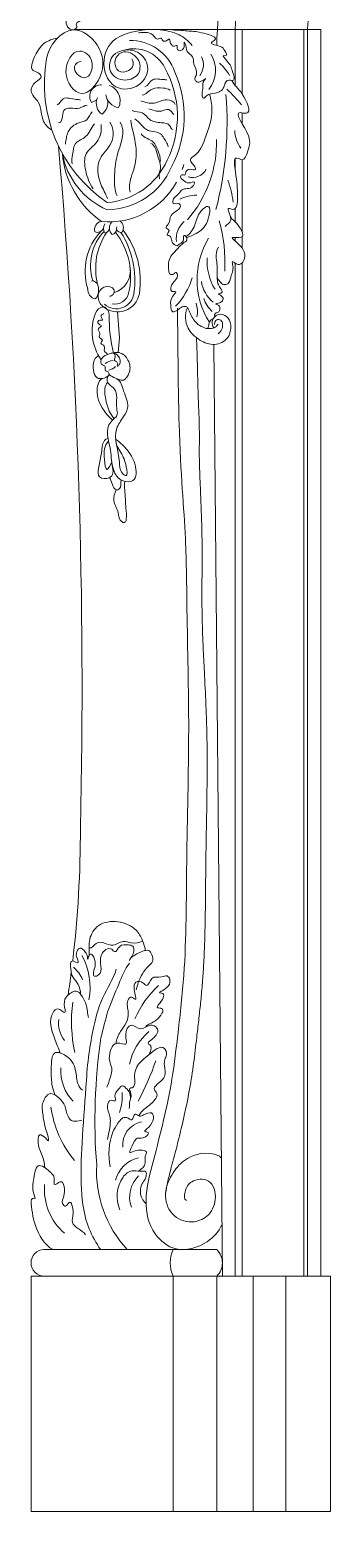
# Model space of a CAD drawing. Header units: millimetres. Extents: x -866 to 1519, y 0 to 1788.
# Drawn here: x -820 to -647, y 0 to 851 of the extents above; entities that cross this region are included whole.
import ezdxf

# ---------------------------------------------------------------- set-up
doc = ezdxf.new("R2010")
doc.units = ezdxf.units.MM
doc.layers.add('ceco.net 173', color=7, linetype='Continuous')

msp = doc.modelspace()

# ---------------------------------------------------------------- linework, layer by layer
at = {"layer": 'ceco.net 173', "lineweight": 5}
for p, q in [((-652.84, 851.35), (-794.69, 851.35)), ((-702.21, 851.35), (-702.21, 819.41)), ((-698.17, 851.35), (-698.17, 814.45)), ((-662.65, 851.35), (-662.65, 135.13)), ((-660.47, 851.35), (-660.47, 135.13)), ((-652.84, 851.35), (-652.84, 135.13)), ((-698.17, 803.57), (-698.17, 797.41)), ((-702.21, 777), (-702.21, 771.14)), ((-698.17, 776.58), (-698.17, 735.17)), ((-702.21, 748.47), (-702.21, 740.93)), ((-698.17, 732.29), (-698.17, 725.93)), ((-702.21, 731.94), (-702.21, 729.94)), ((-702.21, 717.33), (-702.21, 135.13)), ((-698.17, 717.34), (-698.17, 135.13)), ((-769.76, 689.19), (-768.57, 674.21)), ((-768.57, 674.21), (-769.44, 665.89)), ((-714.41, 670.47), (-709.51, 135.13)), ((-811.88, 150.39), (-712.78, 150.39)), ((-819.51, 0), (-819.51, 135.13)), ((-819.51, 135.13), (-647.39, 135.13)), ((-737.84, 135.13), (-737.84, 0)), ((-712.78, 135.13), (-712.78, 0)), ((-691.76, 0), (-691.76, 135.13)), ((-673.09, 0), (-673.09, 135.13)), ((-647.39, 135.13), (-647.39, 0)), ((-819.51, 0), (-647.39, 0))]:
    msp.add_line(p, q, dxfattribs=at)
for centre, radius, start, end in [((-369.55, 831.4), 343.39, 154.68177, 178.17655), ((-375.55, 833.57), 327.14, 154.57525, 176.88472), ((-414.41, 838.59), 246.39, 165.52188, 177.0328), ((-801.22, 827.11), 19.62, 99.12263, 123.22051), ((-762.22, 818.21), 26.85, 19.09411, 91.65811), ((-729.25, 820.3), 82.64, 169.98026, 235.78542), ((-760.32, 820.56), 19.82, 26.42094, 107.23063), ((-731.33, 831.08), 10.93, 325.07029, 25.50641), ((-730.53, 827.85), 17.13, 320.45296, 32.99959), ((-792.69, 801.54), 57.33, 333.89337, 29.05047), ((-793.72, 801.66), 62.26, 332.04039, 24.00846), ((-729.7, 811.1), 28, 29.95674, 48.43609), ((-779.1, 812.97), 6.68, 88.52003, 211.1816), ((-777.79, 810.46), 9.48, 335.52754, 68.52741), ((-790.44, 824.39), 15.9, 290.7312, 303.14737), ((-774.35, 809.07), 7.67, 156.4165, 235.79003), ((-784.03, 809.46), 8.61, 308.58654, 11.30009), ((-767.53, 815.58), 9.19, 190.23127, 259.81544), ((-907.24, 798.25), 200.44, 345.47378, 4.50626), ((-758.7, 760.72), 76.54, 38.1929, 47.44839), ((-685.54, 793.62), 16.81, 180.6868, 217.92223), ((-4347.65, 474.36), 3557.45, 358.68635, 5.00162), ((-781.47, 787.02), 68.67, 319.06741, 1.08145), ((-758.71, 787.92), 43.49, 190.23128, 246.97586), ((-748.54, 784.68), 53.15, 184.84336, 235.07128), ((-778.93, 793.15), 41.31, 274.45013, 335.94805), ((-776.02, 788.49), 40.59, 270.4234, 336.7572), ((-774.8, 785.59), 44.68, 340.90358, 344.67276), ((-726.88, 775.77), 9.37, 255.78821, 329.97811), ((-774.8, 785.59), 44.68, 264.63314, 330.65699), ((-752.06, 747.26), 48.95, 5.86016, 21.15231), ((-723.56, 731.74), 24.55, 91.58854, 115.22277), ((-777.83, 736.29), 5.2, 105.80413, 193.18514), ((-771.15, 737.59), 4.76, 327.81638, 53.18335), ((-722.47, 730.99), 13.57, 131.74122, 185.7549), ((-795.8, 717.7), 87.81, 356.71234, 15.77191), ((-754.88, 712.48), 33.57, 136.64864, 197.1635), ((-756.49, 715.69), 28.85, 136.7542, 197.52274), ((-781.52, 738.92), 4.05, 250.13033, 334.55696), ((-745.24, 714.11), 37.12, 145.81863, 194.2243), ((-773.47, 737.18), 4.39, 145.32031, 216.22237), ((-777.49, 737.61), 3.07, 278.99947, 349.20274), ((-769.41, 737.38), 5.08, 140.39128, 227.32861), ((-773.51, 736.71), 3.14, 282.18018, 9.0342), ((-803.35, 709.72), 41.08, 346.26973, 37.87416), ((-768.07, 737.21), 2.35, 159.34239, 293.64185), ((-810.95, 707.4), 51.15, 351.83685, 32.4843), ((-805.04, 706.86), 48.36, 351.38638, 37.36022), ((-677.69, 707.74), 46.35, 149.14897, 212.00666), ((-775.52, 712.75), 13.11, 286.12385, 10.72872), ((-686.83, 718.57), 31.51, 177.12989, 211.35523), ((-763.89, 719.37), 38.49, 315.66002, 344.01679), ((-702.74, 709.46), 19.02, 188.27706, 230.71466), ((-769.76, 701.94), 12.75, 230.1944, 349.50997), ((-770.41, 701.09), 10.14, 227.97936, 354.61549), ((-771.41, 701.74), 8.16, 259.65214, 347.45849), ((-776.91, 686.22), 6.01, 99.67066, 159.07825), ((-779.56, 687.42), 5.01, 356.04495, 70.84766), ((-740.72, 689.33), 16.89, 349.65989, 16.92394), ((-703.58, 702.17), 17.41, 197.63346, 227.17021), ((-755.36, 678.1), 29.04, 159.28786, 214.55825), ((-694.19, 685.42), 80.39, 178.82484, 194.36075), ((-711.71, 682.48), 2.3, 7.25456, 194.50833), ((-715.69, 681.65), 6.36, 305.68128, 10.19329), ((-771.53, 652.17), 9.07, 95.02739, 126.51841), ((-776.19, 663.19), 7.52, 280.03501, 314.99119), ((-1435.97, 391.74), 644.84, 353.27566, 0.09437), ((-822.45, 301.12), 36.91, 348.77705, 29.6242), ((-1435.97, 391.74), 644.84, 351.53181, 352.6788), ((-806.44, 298.64), 17.92, 22.29162, 51.08463), ((-707.96, 260.75), 56.35, 132.6979, 156.85789), ((-708.45, 281.54), 87.8, 172.78648, 191.7264), ((-787.48, 280.36), 16.19, 172.1781, 217.4386), ((-730.24, 250.09), 33.4, 129.99177, 168.03964), ((-456.79, 224.66), 325.99, 171.63764, 184.50514), ((-876.5, 301.6), 135.58, 330.94528, 341.64538), ((-777.46, 253.11), 24.97, 176.21939, 224.3238), ((-799.58, 238.87), 32.47, 342.59546, 3.14921), ((-769.58, 237.78), 7.23, 338.8308, 42.36251), ((-748.51, 240.19), 60.05, 187.52397, 219.94784), ((-753.6, 210.74), 13.21, 100.35995, 186.78737), ((-823.29, 179.78), 21.19, 39.1389, 60.66298), ((-715.48, 195.5), 66.39, 176.93603, 222.81127), ((-753.84, 185.73), 17.76, 102.94752, 165.00294), ((-802.23, 186.53), 16.29, 166.30815, 203.92961), ((-778.66, 184.97), 33.17, 175.07409, 229.20225), ((-749.84, 180.83), 20.19, 146.27081, 202.30483), ((-746.33, 180.69), 16.52, 133.2396, 200.66263), ((-747.25, 183.91), 9.42, 137.49771, 229.35046), ((-817.9, 178.27), 1.63, 68.54888, 172.09754), ((-817.24, 179.89), 0.126, 236.6316, 34.24379), ((-811.88, 142.76), 7.63, 90, 270), ((-720.96, 142.76), 18.53, 155.68621, 204.31379), ((-719.96, 142.76), 10.48, 313.27679, 46.72321)]:
    msp.add_arc(centre, radius, start, end, dxfattribs=at)
for points, knots in [([(-792.74, 923.62), (-791.7, 923.05), (-787.7, 921.08), (-787.49, 915.01), (-790.25, 910.08), (-784.38, 907.91), (-788.53, 905.77), (-787.31, 901.01), (-779.79, 898.31), (-784.24, 894.7), (-788.26, 895.01), (-779.59, 891.11), (-780.49, 886.46), (-780.69, 882.24), (-784.08, 881.47), (-780.02, 877.9), (-787.23, 876.87), (-780.83, 872.6), (-788.04, 871.67), (-785.73, 867.06), (-789.14, 864.28), (-787.36, 860.63), (-788.58, 856.32), (-794.5, 855.84), (-792.54, 852.63), (-795.64, 850.26), (-799.14, 852.96), (-799.99, 859.55), (-793.87, 865.59), (-791.27, 873.28), (-791.04, 877.97), (-791.19, 879.68)], [109.698321, 109.698321, 109.698321, 109.698321, 112.994176, 121.175899, 122.663954, 126.994983, 129.302624, 131.248719, 138.916901, 142.019861, 143.051588, 148.107767, 153.827836, 156.694739, 158.154219, 160.763169, 164.272078, 167.393091, 171.320252, 174.252421, 177.944133, 180.809899, 184.137441, 188.902689, 190.013442, 192.704645, 196.036923, 200.004723, 209.511743, 217.34284, 221.983617, 221.983617, 221.983617, 221.983617]), ([(-810.63, 834.68), (-809.35, 842.08), (-797.56, 857.09), (-778.63, 842.77), (-776.49, 825.52), (-790.68, 809.44), (-803.45, 826.24), (-793.68, 842.98), (-781.82, 833.76), (-787.12, 819.36), (-797.36, 829.32), (-792.3, 833.19), (-790.69, 833.13)], [0, 0, 0, 0, 22.535149, 38.738619, 57.279923, 71.316954, 86.528487, 101.063262, 110.315412, 120.458301, 129.146823, 133.976671, 133.976671, 133.976671, 133.976671]), ([(-761.63, 834.56), (-760.88, 833.62), (-760.24, 830.67), (-763.5, 826.97), (-769.82, 826.45), (-772.33, 833.27), (-767.16, 840.82), (-756.69, 835.89), (-756.28, 825.18), (-765.79, 820.75), (-775.98, 826.15), (-773.71, 836.93), (-765.93, 840.15), (-757.2, 839.47), (-750.19, 829.78), (-756.61, 817.38), (-771.4, 815.97), (-779.23, 828.86), (-775.74, 846.28), (-755.36, 852.13), (-737.85, 851.69), (-728.87, 844.85), (-726.96, 842.32)], [0, 0, 0, 0, 3.613287, 7.716424, 13.488757, 18.872934, 25.671205, 35.707279, 43.867032, 52.32413, 62.163349, 71.705801, 77.70254, 86.174007, 96.245159, 107.819208, 121.090463, 132.107879, 148.182589, 166.615008, 189.387633, 198.905493, 198.905493, 198.905493, 198.905493]), ([(-811.97, 843.52), (-816.7, 839.55), (-821.78, 827.51), (-816.12, 827.39), (-812.28, 823.95), (-817.82, 821.18), (-821.13, 815.18), (-812.9, 809.08), (-814.24, 799.41), (-809.52, 794.8), (-807.43, 793.52)], [8.100511, 8.100511, 8.100511, 8.100511, 19.558835, 24.074651, 26.656434, 30.948, 36.166809, 43.105908, 53.516444, 59.828827, 59.828827, 59.828827, 59.828827]), ([(-738.33, 851.14), (-734.83, 851.04), (-727.84, 850.46), (-722.33, 850.1), (-710.69, 846.55), (-718.21, 843.09), (-710.11, 842.21), (-708.42, 839.9), (-706.22, 835.92), (-710.25, 836.9), (-704.73, 831.52), (-704.33, 828.99), (-701.41, 821.02), (-707.84, 823.35), (-708.08, 817.06), (-713.36, 814.28), (-717.73, 814.7), (-720.61, 811.01), (-721.53, 815.28), (-720.23, 818.02), (-721.04, 821.44), (-717.88, 823.98), (-721.82, 821.32), (-723.86, 821.07), (-726.22, 822.72), (-722.94, 826.84), (-726.5, 830.89), (-725.85, 836.17), (-730.79, 838.66), (-730.16, 842.06), (-731.85, 845.03), (-731.13, 841.25), (-732.37, 839.72), (-734.63, 838.8), (-735.89, 840.57), (-735.07, 842.56), (-737.07, 841.87), (-738.63, 841.72), (-738.63, 843.02), (-739.78, 843.23), (-739.28, 844.57), (-740.11, 846.53), (-741.64, 844.4), (-743.95, 844.61), (-744.56, 847.11), (-747.17, 845.1), (-748.76, 847.87), (-751.26, 849.66), (-754.56, 849.93), (-756.84, 849.52), (-757.81, 849.46)], [19.69051, 19.69051, 19.69051, 19.69051, 27.069253, 35.008358, 41.806593, 44.124231, 49.315405, 52.53127, 55.104231, 56.404162, 59.617661, 66.001626, 70.460567, 73.712208, 77.58534, 83.175032, 87.937427, 89.951877, 91.903363, 96.039242, 99.331296, 100.556395, 103.947039, 105.143559, 106.767999, 110.208051, 115.486651, 119.350183, 123.255845, 127.716943, 128.348224, 130.731966, 132.625798, 134.412282, 136.214188, 137.194349, 138.822858, 139.911549, 140.87982, 141.364203, 142.559766, 143.867818, 145.520988, 147.482876, 148.955511, 150.637136, 153.496222, 155.510652, 159.256913, 161.902942, 161.902942, 161.902942, 161.902942]), ([(-755.62, 813.78), (-753.42, 814.11), (-750.35, 818.22), (-744.22, 817.99), (-740.67, 817.37), (-739.5, 816.61)], [0, 0, 0, 0, 6.698088, 13.078967, 17.248653, 17.248653, 17.248653, 17.248653]), ([(-754.09, 818.49), (-752.21, 819.16), (-750.12, 824.3), (-744.63, 822.5), (-741.92, 822.61), (-741.5, 822.48)], [0, 0, 0, 0, 5.997456, 12.822848, 14.122464, 14.122464, 14.122464, 14.122464]), ([(-704.11, 822.19), (-702.57, 819.25), (-697.95, 816.18), (-691.66, 801.57), (-704.65, 805.71), (-691.95, 790.05), (-694.31, 782.86), (-697.2, 775.23), (-703.52, 779.71), (-701.21, 764.64), (-700.61, 760.11), (-701.02, 746.45), (-708.46, 750.16), (-701.99, 741.08), (-706.92, 739.59), (-707.88, 738.32)], [0, 0, 0, 0, 9.942021, 21.190554, 24.75037, 38.914335, 48.946963, 53.61073, 56.90546, 64.800751, 79.240933, 87.011364, 89.442567, 96.417634, 101.185437, 101.185437, 101.185437, 101.185437]), ([(-804.59, 808.13), (-803.03, 808.6), (-801.13, 813.87), (-795.23, 810.83), (-791.79, 811.25), (-791.06, 810.84)], [0, 0, 0, 0, 4.907561, 12.446176, 14.942126, 14.942126, 14.942126, 14.942126]), ([(-756.39, 810.39), (-753.89, 809.62), (-748.48, 807.85), (-742.62, 812.26), (-737.01, 810.03), (-736.7, 808.25)], [0, 0, 0, 0, 7.831219, 15.379529, 20.800659, 20.800659, 20.800659, 20.800659]), ([(-716.82, 814.25), (-716.16, 811.41), (-714.31, 802.71), (-718.87, 790.38), (-722.53, 780.48), (-728.52, 777.14), (-726.97, 774.24), (-725.3, 773.17), (-724.48, 769.86), (-728.71, 772.03), (-730.92, 769.84), (-730.76, 767.2), (-733.26, 768.83), (-733.89, 765.81), (-731.38, 764.76), (-729.44, 762.3), (-724.58, 764.91), (-727.21, 758.92), (-732.35, 760.91), (-734.8, 756.07), (-738.42, 754.61), (-737.86, 750.41), (-734.89, 752.39), (-732.12, 748.41), (-740.6, 745.79), (-739.22, 740.44), (-742.94, 737.24), (-738.78, 736.21), (-742.97, 732.99), (-738.97, 732.85), (-739.07, 731.98)], [0, 0, 0, 0, 8.745004, 26.140468, 37.805634, 40.746537, 43.145532, 45.674888, 47.334954, 50.607483, 54.075236, 54.97841, 56.915889, 58.794157, 60.792624, 64.314764, 67.614131, 70.344176, 76.549416, 79.707208, 85.089106, 86.458047, 89.727206, 90.887245, 98.933955, 104.099178, 106.623746, 108.735052, 111.465097, 114.085758, 114.085758, 114.085758, 114.085758]), ([(-787.22, 807.94), (-788.78, 807.95), (-792.41, 804.3), (-802.81, 809.31), (-801.18, 797.27), (-803.66, 797.89)], [0, 0, 0, 0, 4.671944, 13.82812, 21.487266, 21.487266, 21.487266, 21.487266]), ([(-799.78, 785.61), (-799.37, 787.98), (-799.07, 793.32), (-793.32, 798), (-786.61, 798.81), (-785.69, 802.96), (-784.28, 804.18)], [0, 0, 0, 0, 7.226574, 15.186435, 20.126637, 25.725984, 25.725984, 25.725984, 25.725984]), ([(-761.36, 804.87), (-759.72, 803.81), (-755.02, 804.88), (-751.49, 798.44), (-745.33, 798), (-739.74, 797.41), (-739, 794.28), (-738.17, 793.98)], [0, 0, 0, 0, 5.855578, 11.699687, 18.709198, 23.800904, 26.44599, 26.44599, 26.44599, 26.44599]), ([(-751.79, 805.8), (-749.42, 805.18), (-745.68, 803.35), (-740.17, 806.55), (-738.29, 803.62), (-737.46, 802.55)], [0, 0, 0, 0, 7.355119, 11.603212, 15.666999, 15.666999, 15.666999, 15.666999]), ([(-783.11, 797.24), (-785.02, 794.97), (-786.52, 789.31), (-795.07, 786.93), (-795.33, 779.86), (-796.33, 775.99), (-795.93, 774.29)], [0, 0, 0, 0, 8.915864, 15.908665, 22.538864, 27.780232, 27.780232, 27.780232, 27.780232]), ([(-779.26, 796.9), (-778.8, 793.55), (-780.16, 786.35), (-789.53, 780.82), (-788.35, 769.49), (-785.99, 762.99), (-783.74, 759.96)], [0, 0, 0, 0, 10.15337, 19.535223, 29.128593, 40.454897, 40.454897, 40.454897, 40.454897]), ([(-774.2, 798.23), (-771.98, 794.89), (-771.62, 785.37), (-782.44, 777.12), (-780.83, 763.62), (-776.58, 757.15), (-775.55, 754.31)], [0, 0, 0, 0, 12.041789, 23.22525, 37.734775, 46.79413, 46.79413, 46.79413, 46.79413]), ([(-768.29, 798.12), (-764.63, 792.8), (-770.79, 780.61), (-771.59, 767.18), (-771.57, 758.98), (-770.06, 755.84)], [0, 0, 0, 0, 19.35188, 32.078644, 42.53704, 42.53704, 42.53704, 42.53704]), ([(-762.19, 799.26), (-761.48, 794.26), (-758.64, 785.7), (-759.06, 774.1), (-762.41, 765.92), (-763.43, 760.58), (-762.54, 757.94)], [0, 0, 0, 0, 15.137449, 26.939623, 33.582207, 41.965093, 41.965093, 41.965093, 41.965093]), ([(-759.8, 800.14), (-756.99, 798.25), (-754.09, 792.39), (-745.08, 793.15), (-742.43, 787.78), (-740.85, 785.02), (-740.72, 784.02)], [0, 0, 0, 0, 10.173122, 16.680434, 23.137429, 26.163052, 26.163052, 26.163052, 26.163052]), ([(-756.19, 791.5), (-754.69, 789.11), (-748.96, 788.31), (-746.56, 781.52), (-745, 777.76), (-745.09, 775.54)], [0, 0, 0, 0, 8.465363, 13.804653, 20.469274, 20.469274, 20.469274, 20.469274]), ([(-750.63, 785.94), (-748.09, 785.23), (-746.67, 777.78), (-744.38, 772.26), (-746.27, 768.31), (-745.65, 766.32), (-745.73, 765.59)], [1.068097, 1.068097, 1.068097, 1.068097, 9.306079, 14.744961, 18.175829, 20.167842, 20.167842, 20.167842, 20.167842]), ([(-730.43, 732.38), (-728.02, 733.82), (-724.53, 739.65), (-723.5, 746.67), (-715.65, 751.74), (-717.66, 739.01), (-723.21, 734.52), (-728.26, 732.57), (-730.12, 731.81)], [0, 0, 0, 0, 8.424725, 18.593265, 21.868753, 30.295835, 39.977202, 45.991211, 45.991211, 45.991211, 45.991211]), ([(-712.53, 709.27), (-712.19, 708.26), (-711.1, 706.68), (-709.1, 704.54), (-705.42, 705.1), (-704.68, 710.35), (-702.7, 713.49), (-704.42, 719.6), (-700.5, 715.3), (-695.46, 719.35), (-696.62, 726.41), (-706.91, 733.04), (-694.09, 730.24), (-701.19, 740.44), (-704.31, 742.9), (-704.91, 744.1)], [0, 0, 0, 0, 3.186485, 5.772548, 8.2399, 12.465666, 19.125459, 21.54474, 25.184017, 28.154716, 37.908824, 44.131965, 49.200563, 58.898661, 62.947472, 62.947472, 62.947472, 62.947472]), ([(-711.91, 682.08), (-712.45, 681.54), (-714.4, 679.13), (-720.6, 679.55), (-726.24, 683.93), (-728.07, 688.75), (-729.92, 692.56), (-732.97, 692.25), (-734.71, 690.37), (-736.51, 689.39), (-739.1, 688.94), (-739.15, 694.12), (-739.52, 697.02), (-735.09, 701.38), (-738.35, 700.46), (-739.72, 702.82), (-737.82, 706.44), (-734.31, 709.38), (-736.28, 712.34), (-737.5, 710.42), (-739.91, 710.54), (-740.88, 715.13), (-740.42, 720.42), (-735.43, 724.94), (-732.99, 728.36), (-728.93, 730.59), (-731.34, 733.87), (-732.09, 732.08), (-731.61, 730.73), (-732.61, 728.91), (-734.2, 728.16), (-735.77, 726.65), (-737.48, 728.15), (-738.69, 729.32), (-738.52, 730.75), (-739.09, 731.48), (-739.07, 731.98)], [0, 0, 0, 0, 2.300153, 8.960783, 15.551691, 22.943551, 24.697323, 27.249866, 30.358438, 32.343371, 33.458695, 37.421639, 42.64187, 45.780965, 47.670864, 48.935582, 53.004148, 58.814688, 59.742363, 61.422648, 63.478583, 65.466581, 73.955324, 78.562023, 84.822557, 87.479742, 90.030445, 90.822041, 92.163152, 94.320127, 96.123467, 97.657777, 99.981258, 101.575012, 102.521132, 104.039049, 104.039049, 104.039049, 104.039049]), ([(-713.93, 686.36), (-714.25, 686.91), (-713.71, 688.75), (-711.2, 688.8), (-710.95, 691.03), (-710.82, 693.09), (-714.11, 693.64), (-711.74, 694.3), (-710.23, 694.42), (-708.53, 696.74), (-709.86, 698.45), (-712.43, 699.78), (-708.64, 699.94), (-711.09, 703.17), (-712.23, 705.59), (-712.74, 710.24), (-712.22, 715.04), (-713.28, 720.7), (-712.96, 724.64), (-711.67, 726.41)], [0, 0, 0, 0, 1.922948, 4.139397, 6.080149, 7.75919, 9.952551, 10.789808, 13.283212, 15.109935, 17.936872, 19.220898, 20.983394, 23.816139, 26.705236, 30.385817, 37.089021, 41.242686, 47.801353, 47.801353, 47.801353, 47.801353]), ([(-786.96, 702.57), (-786.82, 701.24), (-786.58, 698.74), (-781.79, 695.12), (-780.14, 702.06), (-781.27, 706.14), (-784.07, 707.23), (-784.78, 706.85)], [0, 0, 0, 0, 4.01994, 7.559328, 13.277225, 17.936474, 20.369148, 20.369148, 20.369148, 20.369148]), ([(-777.92, 692.15), (-778.64, 692.6), (-780.43, 694.53), (-781.75, 699.42), (-777.77, 704.63), (-771.29, 703.29), (-771.81, 699.2), (-773.66, 698.03), (-774.36, 698.25)], [0, 0, 0, 0, 2.545288, 7.699341, 13.855056, 18.891119, 21.851363, 24.053163, 24.053163, 24.053163, 24.053163]), ([(-709.78, 164.63), (-711.56, 160.73), (-718.91, 152.77), (-735.57, 147.84), (-751.04, 159.77), (-755.1, 180.01), (-746.95, 209.52), (-738.94, 241.36), (-734.72, 277.19), (-730.05, 318.65), (-730.44, 376.84), (-728.13, 446.86), (-729.9, 508.7), (-730.23, 563.45), (-734.23, 602.46), (-734.94, 650.47), (-735.35, 691.24)], [0.612919, 0.612919, 0.612919, 0.612919, 12.302374, 28.958229, 42.379097, 60.356725, 81.723639, 125.329935, 149.926918, 180.003286, 239.054616, 308.387013, 370.992636, 407.902449, 457.696849, 477.347883, 477.347883, 477.347883, 477.347883]), ([(-729.53, 691.59), (-730.6, 689.92), (-730.95, 685.65), (-729.47, 678.41), (-722.92, 672.67), (-714.17, 669.2), (-706.04, 673.15), (-704.2, 679.98), (-705.35, 685.73), (-710.56, 688.88), (-715.2, 685.95), (-715.6, 682.26), (-714.8, 680.57), (-714.38, 680)], [0, 0, 0, 0, 5.41282, 10.901396, 19.758226, 27.755693, 35.436814, 40.865127, 46.024871, 50.421254, 55.12627, 58.060869, 59.879907, 59.879907, 59.879907, 59.879907]), ([(-777.64, 688.27), (-777.83, 687.77), (-779.54, 687.9), (-779.15, 685.96), (-777.64, 683.97), (-780.64, 684.87), (-781.7, 682.26), (-777.49, 681.08), (-782.31, 679.71), (-779.08, 677.11), (-781.15, 674.41), (-777.4, 673.29), (-780.41, 670.73), (-776.22, 669.84), (-778.34, 666.23), (-775.84, 665.54), (-775.51, 664.75)], [0, 0, 0, 0, 1.599799, 3.152368, 4.693379, 6.879371, 8.26983, 11.084944, 13.257828, 16.41691, 18.335132, 20.912979, 22.844438, 25.33267, 28.303091, 30.846963, 30.846963, 30.846963, 30.846963]), ([(-713.93, 686.36), (-713.91, 685.97), (-715.23, 685.1), (-717, 684), (-717.25, 681.73), (-717.7, 679.46), (-718.72, 679.7), (-718.91, 679.79)], [0, 0, 0, 0, 1.153412, 3.904072, 6.122939, 8.234895, 8.860475, 8.860475, 8.860475, 8.860475]), ([(-742.13, 182.64), (-741.87, 184.89), (-741.44, 187.24), (-740.31, 192.23), (-739.61, 194.88), (-738.62, 198.57), (-738.37, 199.49), (-737.88, 201.33), (-737.64, 202.26), (-736.91, 205.02), (-736.42, 206.87), (-734.99, 212.43), (-734.06, 216.15), (-731.38, 227.37), (-729.74, 234.93), (-727.93, 245.08), (-727.51, 247.58), (-726.75, 252.55), (-726.39, 255.03), (-725.39, 262.45), (-724.81, 267.37), (-724.05, 273.88), (-723.86, 275.53), (-723.48, 278.83), (-723.3, 280.48), (-722.74, 285.45), (-722.38, 288.78), (-721.7, 295.52), (-721.38, 298.94), (-720.8, 305.84), (-720.56, 309.32), (-720.14, 316.26), (-719.97, 319.73), (-719.56, 330.1), (-719.41, 336.99), (-719.23, 349.52), (-719.18, 355.18), (-719.11, 364.15), (-719.08, 367.49), (-719.02, 373.41), (-718.98, 376), (-718.9, 381.18), (-718.86, 383.78), (-718.72, 391.57), (-718.62, 396.78), (-718.35, 412.44), (-718.2, 422.93), (-718.26, 437.26), (-718.3, 441.07), (-718.43, 448.02), (-718.51, 451.17), (-718.71, 457.45), (-718.84, 460.58), (-719.24, 469.94), (-719.56, 476.15), (-720.11, 487.13), (-720.35, 491.91), (-720.72, 500.43), (-720.86, 504.17), (-721.07, 510.86), (-721.14, 513.82), (-721.22, 518.68), (-721.24, 520.59), (-721.26, 524.43), (-721.26, 526.35), (-721.25, 532.14), (-721.22, 536.03), (-721.17, 543.31), (-721.15, 546.7), (-721.15, 552.47), (-721.16, 554.84), (-721.21, 558.96), (-721.24, 560.71), (-721.31, 564.2), (-721.35, 565.94), (-721.5, 571.14), (-721.63, 574.6), (-721.89, 581.36), (-722.03, 584.66), (-722.27, 590.43), (-722.37, 592.91), (-722.56, 597.81), (-722.64, 600.24), (-722.82, 607.47), (-722.83, 612.2), (-722.63, 617.27), (-722.61, 617.69), (-724.39, 674.33)], [65.256943, 65.256943, 65.256943, 65.256943, 72.851381, 72.851381, 80.695151, 80.695151, 83.262959, 83.262959, 85.830767, 85.830767, 90.966384, 90.966384, 101.237617, 101.237617, 121.780083, 121.780083, 128.429326, 128.429326, 135.078569, 135.078569, 148.377056, 148.377056, 152.88519, 152.88519, 157.393324, 157.393324, 166.409592, 166.409592, 175.594803, 175.594803, 184.862225, 184.862225, 194.129647, 194.129647, 212.664491, 212.664491, 228.017582, 228.017582, 237.139016, 237.139016, 244.237578, 244.237578, 251.33614, 251.33614, 265.533264, 265.533264, 293.927511, 293.927511, 304.167703, 304.167703, 312.605766, 312.605766, 321.043829, 321.043829, 337.919955, 337.919955, 351.051603, 351.051603, 361.375728, 361.375728, 369.603984, 369.603984, 374.923419, 374.923419, 380.242855, 380.242855, 390.881726, 390.881726, 400.056196, 400.056196, 406.422296, 406.422296, 411.087041, 411.087041, 415.751786, 415.751786, 425.081276, 425.081276, 434.073082, 434.073082, 440.836792, 440.836792, 447.600502, 447.600502, 461.127923, 461.127923, 462.376275, 462.376275, 462.376275, 462.376275]), ([(-772.07, 665.48), (-771.01, 665.95), (-767.47, 666.15), (-762.9, 661.57), (-761.97, 654.95), (-766.18, 648.41), (-771.23, 651.39), (-774.8, 652.77), (-775.02, 655.23), (-777.82, 654.89), (-776.07, 658.43), (-779.24, 658.47), (-779.85, 661.78), (-778.29, 662.91), (-777.86, 663.59)], [0.041093, 0.041093, 0.041093, 0.041093, 2.924462, 8.924209, 15.530384, 20.53344, 25.724711, 29.11175, 29.995888, 31.526324, 34.029084, 35.418637, 38.19273, 40.390442, 40.390442, 40.390442, 40.390442]), ([(-769.87, 658.25), (-769.82, 658.46), (-769.59, 659.2), (-769.82, 660.74), (-772.18, 661.02), (-770.58, 663.32), (-771.67, 665.99), (-774.82, 664.94), (-776.72, 664.46), (-777.86, 663.59)], [0, 0, 0, 0, 0.663965, 2.351544, 3.824645, 5.770134, 8.343283, 10.170265, 14.472273, 14.472273, 14.472273, 14.472273]), ([(-769.87, 658.25), (-769.79, 658.13), (-769.41, 657.85), (-768.06, 659.81), (-768.26, 662.1), (-769.69, 664.41), (-771.08, 665.2), (-771.86, 665.47), (-772.07, 665.48)], [1.812154, 1.812154, 1.812154, 1.812154, 2.299177, 3.79618, 6.243417, 8.875367, 10.572822, 10.846045, 10.846045, 10.846045, 10.846045]), ([(-774.43, 653.11), (-775.93, 651.47), (-782.85, 648.74), (-784.71, 658.72), (-782.29, 663.38), (-780.75, 664)], [0, 0, 0, 0, 6.66726, 15.969904, 20.949682, 20.949682, 20.949682, 20.949682]), ([(-778.66, 650.87), (-781, 649.44), (-783.06, 638.77), (-777.15, 631.12), (-772.61, 626.96)], [0, 0, 0, 0, 8.233523, 26.706732, 26.706732, 26.706732, 26.706732]), ([(-774.43, 653.11), (-775.51, 652.41), (-776.91, 648.14), (-768.35, 644.61), (-771.35, 636.4), (-769.07, 629.3), (-778.28, 623.98), (-773.06, 610.93), (-773.49, 599.41), (-768.33, 591.37), (-758.51, 591.19), (-759.15, 604.07), (-764.84, 611.02), (-769.54, 615.05), (-770.91, 616.14)], [0, 0, 0, 0, 3.508392, 9.059559, 19.485999, 22.482185, 27.825313, 42.567853, 52.726735, 60.520348, 65.702213, 74.086329, 86.357814, 91.117223, 91.117223, 91.117223, 91.117223]), ([(-775.49, 648.69), (-777.33, 646.74), (-777.23, 639.52), (-774.8, 631.12), (-771.67, 627.82)], [0, 0, 0, 0, 7.297806, 18.265515, 18.265515, 18.265515, 18.265515]), ([(-770.14, 650.71), (-767.76, 649.49), (-766.62, 642.91), (-762.5, 635.68), (-766.45, 628.36), (-773.62, 619.33), (-767.97, 607.21), (-768.91, 597.75), (-763.65, 593.59), (-764.99, 602.77), (-766.95, 607.13), (-769.38, 610.89), (-770.23, 612.2)], [0, 0, 0, 0, 7.303845, 15.749688, 21.372135, 28.474258, 46.153604, 51.784317, 54.483919, 59.0346, 67.074962, 71.23376, 71.23376, 71.23376, 71.23376]), ([(-773.14, 603.1), (-773.2, 600.37), (-770.12, 594.09), (-783.67, 592.14), (-778.18, 605.68), (-778.86, 615.78), (-775.24, 616.41)], [0, 0, 0, 0, 8.208783, 14.328476, 26.85783, 37.860133, 37.860133, 37.860133, 37.860133]), ([(-773.14, 603.1), (-773.66, 601.47), (-776.41, 595.83), (-777.73, 607.46), (-777.55, 612.35), (-774.94, 614.82)], [0, 0, 0, 0, 5.128006, 10.908171, 21.700991, 21.700991, 21.700991, 21.700991]), ([(-767.57, 592.49), (-768.26, 591.35), (-766.92, 588.7), (-771.14, 585.71), (-773, 590.56), (-773.7, 592.86), (-774.31, 594)], [0, 0, 0, 0, 4.002528, 6.802964, 11.135656, 15.009486, 15.009486, 15.009486, 15.009486]), ([(-765.66, 591.74), (-766.01, 590.16), (-765.36, 585.02), (-765.19, 577.42), (-764.44, 572.04), (-765.03, 568.44), (-765.62, 568.34)], [0, 0, 0, 0, 4.834144, 15.349657, 21.807405, 23.612316, 23.612316, 23.612316, 23.612316]), ([(-770.48, 586.92), (-771.5, 585.05), (-773.09, 580.15), (-768.58, 574.64), (-769.34, 569.18), (-765.84, 567.9), (-765.62, 568.34)], [0, 0, 0, 0, 6.372507, 13.693691, 19.540457, 21.027331, 21.027331, 21.027331, 21.027331]), ([(-786.07, 319.46), (-786.06, 323.27), (-786.53, 328.56), (-782.3, 337.3), (-771.35, 340.07), (-759.93, 336.2), (-755.92, 329.53), (-754.59, 325.82), (-753.84, 323.13), (-753.86, 322.28)], [0, 0, 0, 0, 5.675029, 14.176216, 23.910346, 33.474358, 40.060821, 44.790907, 45.064603, 45.064603, 45.064603, 45.064603]), ([(-791.11, 297.27), (-791.07, 299.15), (-791.86, 302.97), (-795.92, 306.88), (-796.73, 311.01), (-797.19, 318.24), (-791.85, 314.08), (-793, 317.87), (-794.09, 320.13), (-791.6, 325.17), (-788.15, 321.27), (-787.02, 319.46), (-786.99, 316.21), (-786.57, 319.26), (-784.72, 320.82), (-782.79, 317.22), (-782.09, 313.91), (-784.88, 306.39), (-776.6, 309.54), (-782.99, 318.39), (-774.18, 324.98), (-770.97, 320.2), (-768.63, 326.07), (-764.5, 325.53), (-760.5, 325.15), (-760.31, 321.62), (-761.1, 318.9), (-762.76, 317.42), (-762.9, 316.58)], [1.369574, 1.369574, 1.369574, 1.369574, 6.432438, 11.399557, 15.497957, 19.855811, 22.855671, 24.194491, 27.807163, 31.083886, 34.645321, 37.560458, 38.712629, 40.528215, 42.158396, 44.26627, 48.813005, 54.27022, 56.389775, 66.978549, 73.11588, 75.02836, 78.83738, 83.46144, 85.90386, 88.328641, 91.503474, 93.80588, 93.80588, 93.80588, 93.80588]), ([(-786.01, 323.88), (-784.56, 323.26), (-782.34, 327.44), (-777.17, 326.83), (-772.08, 324.08), (-767.08, 328.62), (-761.3, 325.83), (-757.34, 326.76), (-755.32, 327.67)], [0, 0, 0, 0, 4.709783, 9.14571, 14.485448, 20.690191, 25.454884, 32.103944, 32.103944, 32.103944, 32.103944]), ([(-761.97, 318.21), (-759.81, 319.62), (-756.95, 321.61), (-751.65, 322.86), (-749.66, 319.53), (-749.07, 315.8), (-754.12, 311.58), (-757.44, 306.16), (-758.67, 301.09), (-759.06, 299.73)], [0, 0, 0, 0, 7.751976, 11.062038, 14.112935, 18.022981, 21.261702, 32.576349, 36.830797, 36.830797, 36.830797, 36.830797]), ([(-779.61, 150.39), (-782, 154.22), (-788.39, 164.83), (-791.36, 186.31), (-790.28, 213.43), (-788.27, 238.69), (-786.87, 260.23), (-783.8, 277.57), (-779.63, 295.1), (-772.14, 305.77), (-770.52, 311.59)], [0, 0, 0, 0, 13.540453, 36.74301, 63.437663, 95.219357, 112.709745, 128.127475, 148.093495, 166.186517, 166.186517, 166.186517, 166.186517]), ([(-779.32, 272.07), (-778.02, 277.24), (-775.69, 287.97), (-769.31, 301.76), (-765.78, 311.53), (-762.88, 314.99)], [114.12988, 114.12988, 114.12988, 114.12988, 128.257606, 143.560364, 155.867696, 155.867696, 155.867696, 155.867696]), ([(-753.74, 278.26), (-752.22, 280.31), (-747.67, 280.35), (-741.62, 289.38), (-749.25, 289), (-743.32, 293.37), (-743.01, 297.78), (-748.02, 297.78), (-737.98, 300.79), (-740.21, 308.9), (-745.28, 306.27), (-750.55, 308.33), (-752.38, 300.35), (-755.36, 304.53), (-760.1, 304.77), (-760.7, 299.89), (-758.26, 292.25), (-761.95, 296.52), (-765.06, 292.48), (-762.93, 286.31), (-764.47, 280.47), (-768.27, 276.07), (-770.6, 270.98), (-770.6, 268.71)], [0, 0, 0, 0, 6.970188, 13.462593, 15.468809, 21.440694, 23.589156, 25.10951, 30.956682, 36.13094, 38.97771, 44.155957, 48.82801, 51.196594, 54.861719, 58.854906, 63.898602, 66.044776, 68.62017, 74.091707, 79.943688, 85.343188, 91.55242, 91.55242, 91.55242, 91.55242]), ([(-802.83, 263.42), (-803.86, 266.26), (-806.67, 273.42), (-810.09, 283.03), (-804.11, 290.26), (-798.8, 284.36), (-801.13, 292.35), (-799.14, 296.72), (-793.03, 300.22), (-789.71, 295.33), (-787.08, 290.54), (-787.16, 286.08), (-786.39, 283.68)], [0, 0, 0, 0, 9.061039, 23.775946, 27.24214, 31.771841, 36.320904, 41.986571, 47.870159, 52.153954, 57.202315, 64.759013, 64.759013, 64.759013, 64.759013]), ([(-751.86, 262.3), (-751.49, 262.85), (-750.44, 264.65), (-750.07, 267.58), (-753.59, 269.07), (-747.45, 272.16), (-745.6, 277.81), (-751.92, 280.46), (-756.34, 275.38), (-762.4, 281.64), (-766.3, 274.32), (-763.28, 266.8), (-772.6, 271.57), (-775.68, 258.97), (-772.28, 255), (-773.37, 250.52), (-775.87, 243.69)], [5.528702, 5.528702, 5.528702, 5.528702, 7.236204, 10.769488, 11.644455, 16.180375, 21.312377, 25.157353, 30.632452, 35.485049, 41.819895, 46.147593, 50.504301, 58.572578, 65.243791, 72.462652, 72.462652, 72.462652, 72.462652]), ([(-805.82, 239.35), (-806.33, 241.06), (-807.98, 245.83), (-807.79, 253.1), (-807.94, 265.84), (-796.13, 260.74), (-793.51, 254.73), (-792.98, 244.69), (-790.01, 241.99)], [1.123939, 1.123939, 1.123939, 1.123939, 5.932651, 14.523436, 23.647358, 29.251813, 41.169095, 46.262114, 46.262114, 46.262114, 46.262114]), ([(-757.49, 227.23), (-756.88, 228.73), (-754.01, 231.72), (-749.63, 234.39), (-745.96, 239.68), (-750.86, 243.85), (-741.76, 247.71), (-742.56, 254.41), (-743.24, 259.09), (-741.1, 262.53), (-743.46, 269.18), (-754.4, 260.21), (-761.45, 254.51), (-759.33, 244.06), (-761.45, 243.36)], [0, 0, 0, 0, 4.412162, 10.545525, 15.56017, 17.360652, 25.261381, 30.412705, 34.934497, 37.65837, 41.063225, 49.92123, 63.201339, 69.564554, 69.564554, 69.564554, 69.564554]), ([(-811.66, 197.49), (-811.75, 198.78), (-812.55, 204.97), (-815.46, 207.34), (-815.89, 218.31), (-811.53, 214.98), (-808.25, 210.97), (-812.37, 223.17), (-812.78, 229.13), (-813.45, 234.38), (-809.37, 242.12), (-802.37, 237.06), (-799.3, 232.31), (-798.88, 226.32), (-794.95, 223.4), (-790.37, 224.8)], [56.114804, 56.114804, 56.114804, 56.114804, 58.680611, 66.825151, 72.715752, 76.245193, 77.901201, 84.955984, 93.524817, 97.638373, 103.551344, 108.286577, 114.549175, 120.256548, 123.081105, 123.081105, 123.081105, 123.081105]), ([(-764.24, 242.65), (-765.24, 243.38), (-766.75, 245.56), (-769.58, 241.88), (-772.13, 239.77), (-770.17, 235.05), (-774.37, 237.1), (-776.52, 231.78), (-774.06, 228.24), (-773.85, 223.1), (-774.09, 220.33), (-775.18, 216.28), (-775.53, 213.74)], [73.274256, 73.274256, 73.274256, 73.274256, 76.226188, 78.966607, 83.109192, 85.487536, 87.653252, 91.058722, 96.804517, 99.182859, 104.785427, 108.66724, 108.66724, 108.66724, 108.66724]), ([(-761.45, 243.36), (-761.9, 243.31), (-763.53, 243.19), (-762.21, 240.83), (-761.93, 239.33), (-761.98, 238.07), (-762.35, 237.78)], [0, 0, 0, 0, 1.357022, 3.644749, 5.305606, 6.718732, 6.718732, 6.718732, 6.718732]), ([(-762.65, 235.74), (-762.72, 235.55), (-763.2, 234.24), (-762.72, 232.7), (-763.03, 231.53)], [8.289721, 8.289721, 8.289721, 8.289721, 8.845519, 12.163229, 12.163229, 12.163229, 12.163229]), ([(-757.52, 195.43), (-756.97, 196.25), (-755.06, 197.21), (-753.3, 200.43), (-754.43, 203.44), (-751.67, 207.76), (-758.6, 208.06), (-763.81, 205.22), (-760.76, 210.79), (-759.18, 215.46), (-754.31, 213.76), (-750.74, 218.02), (-755.63, 218.05), (-749.02, 221.94), (-748.06, 230.57), (-754.26, 228.33), (-757.16, 226.39), (-760.41, 229.75), (-760.88, 223.3), (-765.61, 228.06), (-769.98, 222.87), (-774.6, 214.2), (-775.41, 204.51), (-773.99, 198.01)], [0, 0, 0, 0, 2.970124, 6.139, 9.993796, 11.889978, 19.155247, 21.662945, 25.303462, 31.109938, 35.659956, 38.687524, 40.722241, 44.112506, 52.366501, 56.975074, 59.482746, 62.232921, 65.8492, 69.071478, 75.047034, 80.941013, 100.881237, 100.881237, 100.881237, 100.881237]), ([(-730.17, 178.64), (-731.71, 179.18), (-731.06, 184.94), (-727.53, 190.8), (-715.38, 191.79), (-712.04, 178.88), (-717.2, 169.02), (-727.91, 164.82), (-739.83, 169.57), (-743.5, 182.47), (-739.11, 193.5), (-730.8, 203.81), (-719.41, 206.96), (-711.35, 204.5), (-710.13, 203.13)], [0, 0, 0, 0, 4.456453, 10.86965, 19.573486, 29.806417, 39.757088, 47.960853, 59.038486, 70.318515, 80.461442, 90.569088, 105.418477, 110.555658, 110.555658, 110.555658, 110.555658]), ([(-818.05, 190.38), (-817.96, 190.71), (-817.74, 192.63), (-817.49, 194.82), (-815.81, 199.61), (-812.91, 198.25)], [43.680181, 43.680181, 43.680181, 43.680181, 44.53376, 46.872598, 48.694841, 48.694841, 48.694841, 48.694841]), ([(-754.19, 190.27), (-753.73, 190.95), (-753.27, 192.46), (-752.98, 196.02), (-757.51, 195.05), (-761.91, 196.45), (-765.19, 193.94), (-766.64, 192.05)], [0, 0, 0, 0, 2.24018, 4.593548, 7.433805, 11.712763, 17.506098, 17.506098, 17.506098, 17.506098]), ([(-806.86, 193.15), (-806.12, 192.36), (-806.15, 190.62), (-806.4, 186.9), (-804.16, 188.63), (-800.57, 190.84), (-799.42, 181.71), (-802.41, 177.68), (-799.28, 174.17), (-796.78, 180.59), (-794.48, 170.85), (-797.59, 164.3), (-790.21, 161.74), (-788.13, 158.98)], [0, 0, 0, 0, 3.24625, 5.524406, 7.51931, 9.195239, 17.680972, 21.999881, 24.295864, 27.314911, 33.844652, 39.274706, 49.646203, 49.646203, 49.646203, 49.646203]), ([(-806.82, 150.39), (-811.92, 153.02), (-817.74, 163.2), (-819.29, 173.91), (-819.48, 178.68)], [0, 0, 0, 0, 15.644847, 28.712567, 28.712567, 28.712567, 28.712567])]:
    msp.add_open_spline(points, degree=3, knots=knots, dxfattribs=at)

doc.saveas('drawing.dxf')
